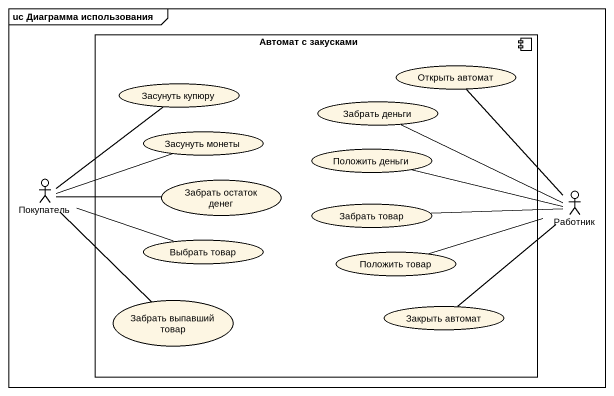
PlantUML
@startuml
mainframe uc Диаграмма использования
component "Автомат с закусками" as Автомат_с_закусками {
  usecase "Открыть автомат" as Открыть_автомат
  usecase "Засунуть купюру" as Засунуть_купюру
  usecase "Забрать деньги" as Забрать_деньги
  usecase "Засунуть монеты" as Засунуть_монеты
  usecase "Положить деньги" as Положить_деньги
  usecase "Забрать остаток денег" as Забрать_остаток_денег
  usecase "Забрать товар" as Забрать_товар
  usecase "Выбрать товар" as Выбрать_товар
  usecase "Положить товар" as Положить_товар
  usecase "Забрать выпавший товар" as Забрать_выпавший_товар
  usecase "Закрыть автомат" as Закрыть_автомат
}
actor Покупатель
actor Работник
Открыть_автомат -- Работник
Забрать_деньги -right- Работник
Положить_деньги -right- Работник
Покупатель -up- Засунуть_купюру
Покупатель -right- Засунуть_монеты
Покупатель -right- Забрать_остаток_денег
Покупатель -right- Выбрать_товар
Покупатель -- Забрать_выпавший_товар
Забрать_товар -right- Работник
Положить_товар -right- Работник
Закрыть_автомат -up- Работник
@enduml
